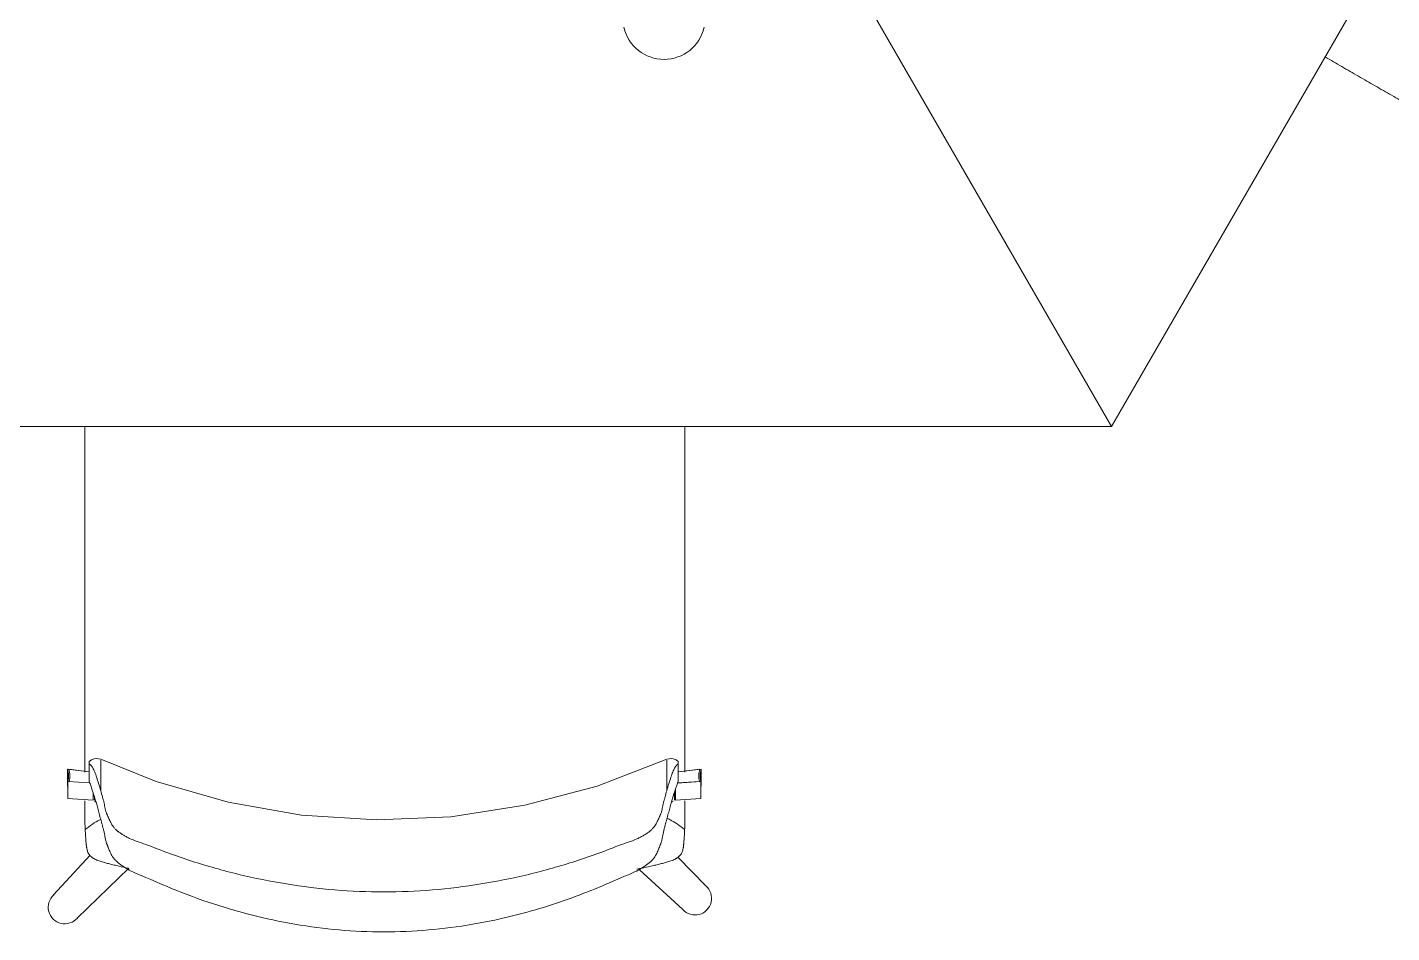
# Model space of a CAD drawing. Header units: millimetres. Extents: x 155927 to 326028, y -36033 to 97293.
# Drawn here: x 175118 to 176197, y 16605 to 17322 of the extents above; entities that cross this region are included whole.
import ezdxf

# ---------------------------------------------------------------- set-up
doc = ezdxf.new("R2010")
doc.units = ezdxf.units.MM
doc.header["$MEASUREMENT"] = 0
doc.layers.add('A-GENM', color=8, linetype='CONTINUOUS', lineweight=9)
doc.layers.add('I-FURN', color=8, linetype='CONTINUOUS', lineweight=9)

msp = doc.modelspace()

# ---------------------------------------------------------------- linework, layer by layer
at = {"layer": 'A-GENM'}
msp.add_arc((175621.3, 17329.1), 32.5, 192.6804, 347.3196, dxfattribs=at)
at = {"layer": 'I-FURN'}
for p, q in [((175975.4, 17006.1), (176550.3, 18002)), ((175975.4, 17006.1), (175573, 17702.9)), ((175573, 17702.9), (175975.4, 17006.1)), ((174825.4, 17006.1), (175975.4, 17006.1)), ((175168.3, 16742.3), (175166.6, 16741)), ((175170.5, 16743), (175168.3, 16742.3)), ((175172, 16743.2), (175170.5, 16743)), ((175173.9, 16743.1), (175172, 16743.2)), ((175175.7, 16742.6), (175173.9, 16743.1)), ((175219.6, 16725.1), (175175.7, 16742.6)), ((175623.4, 16742.6), (175568.3, 16721.3)), ((175623.4, 16742.6), (175625.3, 16743.1)), ((175625.3, 16743.1), (175627.1, 16743.2)), ((175627.1, 16743.2), (175628.6, 16743)), ((175628.6, 16743), (175630.8, 16742.3)), ((175630.8, 16742.3), (175632.6, 16741)), ((175166.6, 16732.7), (175149.4, 16734.8)), ((175149.4, 16734.8), (175149.4, 16721.5)), ((175166.6, 16732.8), (175150.3, 16734.8)), ((175166.6, 16725.3), (175166.6, 16739)), ((175632.6, 16725.3), (175632.6, 16739)), ((175649.7, 16734.8), (175632.6, 16732.7)), ((175650.7, 16734.8), (175632.6, 16732.6)), ((175650.7, 16721.4), (175650.7, 16734.8)), ((175149.7, 16725.1), (175167.1, 16723.9)), ((175149.7, 16711.7), (175149.7, 16725.1)), ((175276.4, 16708.7), (175219.6, 16725.1)), ((175568.3, 16721.3), (175511.2, 16706.2)), ((175632, 16723.9), (175649.4, 16725.1)), ((175632, 16723.8), (175650.4, 16725.1)), ((175650.4, 16725.1), (175650.4, 16711.7)), ((175169.6, 16710.4), (175149.7, 16711.7)), ((175169.6, 16716.3), (175169.6, 16710.4)), ((175170.6, 16713.4), (175170.6, 16710.4)), ((175629.5, 16710.4), (175629.5, 16716.3)), ((175630.4, 16710.4), (175630.4, 16719.2)), ((175650.4, 16711.7), (175630.4, 16710.4)), ((175334.6, 16698.5), (175276.4, 16708.7)), ((175393.7, 16694.7), (175334.6, 16698.5)), ((175511.2, 16706.2), (175452.7, 16697.2)), ((175452.7, 16697.2), (175393.7, 16694.7)), ((175167.4, 16666.8), (175138.4, 16635.3)), ((175157.1, 16617), (175197.8, 16656.5)), ((175601.7, 16655.3), (175636.1, 16623.7)), ((175654.3, 16642.5), (175632.2, 16665.2))]:
    msp.add_line(p, q, dxfattribs=at)
for centre, start, end in [((175147.2, 16625.5), 131.9662, 319.5824), ((175645.8, 16632.5), 221.9896, 49.6059)]:
    msp.add_arc(centre, 13.1, start, end, dxfattribs=at)
for centre, start_param, end_param in [((175132.9, 16729.4), 6.026179, 6.605675), ((175133.8, 16729.4), 6.026179, 6.605675), ((175666.2, 16729.4), 2.819103, 3.398599), ((175667.2, 16729.4), 2.819103, 3.398599), ((175132.9, 16716.1), 0.238848, 0.322489), ((175667.2, 16716), 2.819103, 2.902745)]:
    msp.add_ellipse(centre, major_axis=(17.4, 0), ratio=0.978487, start_param=start_param, end_param=end_param, dxfattribs=at)
for points, knots in [([(176381.2, 17161.7), (176380.9, 17161.9), (176376.1, 17164.7), (176366.7, 17170.1), (176353.4, 17177.8), (176340.3, 17185.3), (176329.5, 17191.6), (176320.8, 17196.6), (176314.1, 17200.5), (176307.5, 17204.3), (176298.7, 17209.3), (176287.9, 17215.6), (176277.2, 17221.8), (176268.5, 17226.8), (176262, 17230.6), (176255.4, 17234.4), (176246.8, 17239.3), (176236.1, 17245.5), (176225.4, 17251.7), (176216.7, 17256.7), (176210.1, 17260.5), (176203.5, 17264.4), (176194.7, 17269.4), (176183.8, 17275.7), (176170.7, 17283.2), (176157.5, 17290.9), (176148.5, 17296.1), (176144.1, 17298.7), (176143.9, 17298.7)], [-0.896036, -0.896036, -0.896036, -0.896036, -0.8928571, -0.8571429, -0.8214286, -0.7857143, -0.75, -0.7321429, -0.7142857, -0.6964286, -0.6785714, -0.6428571, -0.6071429, -0.5892857, -0.5714286, -0.5535714, -0.5357143, -0.5, -0.4642857, -0.4464286, -0.4285714, -0.4107143, -0.3928571, -0.3571429, -0.3214286, -0.2857143, -0.25, -0.2489174, -0.2489174, -0.2489174, -0.2489174]), ([(175163.2, 16732.4), (175163.2, 16733.1), (175163.2, 16736.4), (175163.2, 16742.3), (175163.2, 16750.1), (175163.2, 16757.8), (175163.2, 16767.9), (175163.2, 16780.3), (175163.2, 16792.5), (175163.2, 16802.4), (175163.2, 16810), (175163.2, 16817.6), (175163.2, 16827.6), (175163.2, 16840.1), (175163.2, 16855), (175163.2, 16870.1), (175163.2, 16885.3), (175163.2, 16900.2), (175163.2, 16912.7), (175163.2, 16922.8), (175163.2, 16930.5), (175163.2, 16938.1), (175163.2, 16948.1), (175163.2, 16960.6), (175163.2, 16973.1), (175163.2, 16983.1), (175163.2, 16990.8), (175163.2, 16998.4), (175163.2, 17003.5), (175163.2, 17006.2), (175163.2, 17006.4)], [-0.8977274, -0.8977274, -0.8977274, -0.8977274, -0.8928571, -0.875, -0.8571429, -0.8392857, -0.8214286, -0.7857143, -0.75, -0.7321429, -0.7142857, -0.6964286, -0.6785714, -0.6428571, -0.6071429, -0.5714286, -0.5357143, -0.5, -0.4642857, -0.4464286, -0.4285714, -0.4107143, -0.3928571, -0.3571429, -0.3214286, -0.3035714, -0.2857143, -0.2678571, -0.25, -0.2488464, -0.2488464, -0.2488464, -0.2488464]), ([(175637.8, 17006.4), (175637.8, 17006.3), (175637.8, 17001.2), (175637.8, 16990.9), (175637.8, 16975.6), (175637.8, 16960.5), (175637.8, 16947.9), (175637.8, 16937.8), (175637.8, 16930.1), (175637.8, 16922.5), (175637.8, 16912.5), (175637.8, 16900.1), (175637.8, 16887.8), (175637.8, 16877.8), (175637.8, 16870.2), (175637.8, 16862.7), (175637.8, 16852.7), (175637.8, 16840.2), (175637.8, 16827.8), (175637.8, 16817.7), (175637.8, 16810), (175637.8, 16802.3), (175637.8, 16792.3), (175637.8, 16779.8), (175637.8, 16764.7), (175637.8, 16749.3), (175637.8, 16738.5), (175637.8, 16733), (175637.8, 16732.5)], [-0.7507659, -0.7507659, -0.7507659, -0.7507659, -0.75, -0.7142857, -0.6785714, -0.6428571, -0.6071429, -0.5892857, -0.5714286, -0.5535714, -0.5357143, -0.5, -0.4642857, -0.4464286, -0.4285714, -0.4107143, -0.3928571, -0.3571429, -0.3214286, -0.3035714, -0.2857143, -0.2678571, -0.25, -0.2142857, -0.1785714, -0.1428571, -0.1071429, -0.103964, -0.103964, -0.103964, -0.103964]), ([(175175.7, 16717.7), (175175.7, 16720.7), (175175.7, 16726), (175175.7, 16732.4), (175175.7, 16737.2), (175175.7, 16739.8), (175175.7, 16741.3), (175175.7, 16741.7), (175175.7, 16742)], [0, 0, 0, 0, 0.1111111, 0.2222222, 0.3333333, 0.4444444, 0.5, 0.5555556, 0.5555556, 0.5555556, 0.5555556]), ([(175623.4, 16742), (175623.4, 16741.7), (175623.4, 16741), (175623.4, 16739.1), (175623.4, 16735.2), (175623.4, 16727.9), (175623.4, 16721.4), (175623.4, 16717.7)], [0.4444444, 0.4444444, 0.4444444, 0.4444444, 0.5138889, 0.5833333, 0.7222222, 0.8611111, 1, 1, 1, 1]), ([(175166.6, 16739.3), (175166.6, 16739.7), (175166.6, 16740.5), (175166.6, 16741.1), (175166.6, 16741), (175166.6, 16740.3), (175166.6, 16739.5), (175166.6, 16739)], [0.4171888, 0.4171888, 0.4171888, 0.4171888, 0.5, 0.625, 0.75, 0.875, 1, 1, 1, 1]), ([(175632.6, 16739), (175632.6, 16739.5), (175632.6, 16740.3), (175632.6, 16741), (175632.6, 16741.1), (175632.6, 16740.5), (175632.6, 16739.7), (175632.6, 16739.3)], [0, 0, 0, 0, 0.125, 0.25, 0.375, 0.5, 0.5837817, 0.5837817, 0.5837817, 0.5837817]), ([(175211.4, 16649.2), (175208.9, 16650.1), (175204.2, 16652), (175199.1, 16654.4), (175195.4, 16656.5), (175193, 16658.1), (175191.1, 16659.4), (175189.9, 16660.4), (175189.2, 16660.9), (175188.8, 16661.3), (175188.3, 16661.8), (175187.7, 16662.3), (175186.8, 16663.3), (175185.6, 16664.7), (175184.5, 16666.4), (175183.5, 16668.2), (175182.8, 16669.8), (175182.1, 16671.5), (175181.6, 16672.8), (175181.2, 16673.7), (175181, 16674.3), (175180.9, 16674.6), (175180.7, 16675), (175180.5, 16675.5), (175180.2, 16676.3), (175179.8, 16677.5), (175179.5, 16678.9), (175179.1, 16680.6), (175178.9, 16682.3), (175178.5, 16684), (175178.3, 16685.3), (175177.9, 16686.6), (175177.5, 16688.3), (175176.7, 16691.2), (175175.6, 16695.2), (175174.4, 16699.7), (175173.3, 16704), (175172.2, 16708.1), (175171.1, 16711.8), (175170, 16715.2), (175169.3, 16717.3), (175169, 16718.2)], [0, 0, 0, 0, 0.035714, 0.071429, 0.089286, 0.107143, 0.125, 0.133929, 0.138393, 0.142857, 0.147321, 0.151786, 0.160714, 0.178571, 0.196429, 0.214286, 0.232143, 0.25, 0.267857, 0.276786, 0.28125, 0.285714, 0.290179, 0.294643, 0.303571, 0.321429, 0.339286, 0.357143, 0.392857, 0.410714, 0.428571, 0.446429, 0.464286, 0.5, 0.571429, 0.642857, 0.714286, 0.785714, 0.857143, 0.928571, 1, 1, 1, 1]), ([(175175.7, 16717.7), (175176.1, 16716.1), (175176.8, 16713.7), (175177.5, 16710.9), (175178, 16709.4), (175178.3, 16708.2), (175178.6, 16707), (175178.8, 16705.5), (175179.1, 16704.1), (175179.4, 16702.6), (175179.7, 16701.4), (175180, 16700.4), (175180.4, 16699.6), (175180.6, 16699.1), (175180.7, 16698.8), (175180.9, 16698.4), (175181.1, 16698), (175181.5, 16697.1), (175182, 16695.8), (175182.7, 16694.2), (175183.6, 16692.5), (175184.5, 16690.8), (175185.7, 16689.1), (175186.9, 16687.7), (175187.9, 16686.7), (175188.5, 16686.2), (175188.9, 16685.8), (175189.4, 16685.4), (175190.1, 16684.9), (175191.3, 16684.1), (175193.2, 16682.8), (175195.6, 16681.4), (175199.2, 16679.6), (175204.3, 16677.5), (175208.9, 16676), (175211.4, 16675.3)], [0, 0, 0, 0, 0.125, 0.1875, 0.21875, 0.25, 0.28125, 0.3125, 0.375, 0.40625, 0.4375, 0.46875, 0.484375, 0.492188, 0.5, 0.507812, 0.515625, 0.53125, 0.5625, 0.59375, 0.625, 0.65625, 0.6875, 0.71875, 0.734375, 0.742188, 0.75, 0.757812, 0.765625, 0.78125, 0.8125, 0.84375, 0.875, 0.9375, 1, 1, 1, 1]), ([(175630.1, 16718.2), (175629.4, 16716.3), (175628.4, 16713.1), (175626.9, 16708.1), (175625.8, 16704), (175624.7, 16699.7), (175623.5, 16695.2), (175622.4, 16691.2), (175621.5, 16687.9), (175621, 16685.7), (175620.6, 16684), (175620.3, 16682.3), (175620, 16680.6), (175619.6, 16678.9), (175619.3, 16677.5), (175618.9, 16676.3), (175618.6, 16675.5), (175618.4, 16675), (175618.2, 16674.6), (175618.1, 16674.3), (175617.9, 16673.7), (175617.5, 16672.8), (175617, 16671.5), (175616.3, 16669.8), (175615.6, 16668.2), (175614.6, 16666.4), (175613.5, 16664.7), (175612.4, 16663.3), (175611.4, 16662.3), (175610.8, 16661.8), (175610.4, 16661.3), (175609.9, 16660.9), (175609.2, 16660.4), (175608, 16659.4), (175606.1, 16658.1), (175603.7, 16656.5), (175600.1, 16654.4), (175594.9, 16652), (175590.2, 16650.1), (175587.7, 16649.2)], [0, 0, 0, 0, 0.142857, 0.214286, 0.285714, 0.357143, 0.428571, 0.5, 0.535714, 0.571429, 0.589286, 0.607143, 0.642857, 0.660714, 0.678571, 0.696429, 0.705357, 0.709821, 0.714286, 0.71875, 0.723214, 0.732143, 0.75, 0.767857, 0.785714, 0.803571, 0.821429, 0.839286, 0.848214, 0.852679, 0.857143, 0.861607, 0.866071, 0.875, 0.892857, 0.910714, 0.928571, 0.964286, 1, 1, 1, 1]), ([(175587.7, 16675.3), (175590.2, 16676), (175594.8, 16677.5), (175599.9, 16679.6), (175603.5, 16681.4), (175605.9, 16682.8), (175607.8, 16684.1), (175609, 16684.9), (175609.7, 16685.4), (175610.2, 16685.8), (175610.6, 16686.2), (175611.2, 16686.7), (175612.2, 16687.7), (175613.4, 16689.1), (175614.6, 16690.8), (175615.5, 16692.5), (175616.4, 16694.2), (175617.1, 16695.8), (175617.6, 16697.1), (175618, 16698), (175618.2, 16698.4), (175618.4, 16698.8), (175618.6, 16699.1), (175618.8, 16699.6), (175619.1, 16700.4), (175619.4, 16701.4), (175619.7, 16702.6), (175620, 16704.1), (175620.3, 16705.5), (175620.5, 16707), (175620.8, 16708.2), (175621.2, 16709.4), (175621.6, 16710.9), (175622.3, 16713.7), (175623, 16716.1), (175623.4, 16717.7)], [0, 0, 0, 0, 0.0625, 0.125, 0.15625, 0.1875, 0.21875, 0.234375, 0.242188, 0.25, 0.257812, 0.265625, 0.28125, 0.3125, 0.34375, 0.375, 0.40625, 0.4375, 0.46875, 0.484375, 0.492188, 0.5, 0.507812, 0.515625, 0.53125, 0.5625, 0.59375, 0.625, 0.6875, 0.71875, 0.75, 0.78125, 0.8125, 0.875, 1, 1, 1, 1]), ([(175176, 16695.3), (175175.7, 16695.2), (175173.3, 16694), (175169.1, 16691.4), (175165.3, 16688.6), (175163.4, 16687)], [0.93933321, 0.93933321, 0.93933321, 0.93933321, 0.94444444, 0.97222222, 1, 1, 1, 1]), ([(175637.6, 16687), (175635.8, 16688.6), (175631.9, 16691.4), (175627.2, 16694.3), (175624.4, 16695.6), (175623.6, 16696)], [0, 0, 0, 0, 0.02777778, 0.05555556, 0.06696683, 0.06696683, 0.06696683, 0.06696683]), ([(175197.4, 16656.4), (175195.1, 16656.9), (175191.3, 16657.7), (175186.9, 16658.8), (175184.4, 16659.4), (175182.6, 16659.8), (175180.9, 16660.3), (175179.4, 16660.7), (175177.8, 16661.1), (175176, 16661.7), (175174.3, 16662.3), (175172.6, 16662.9), (175171.3, 16663.5), (175170.3, 16664), (175169.6, 16664.4), (175168.9, 16664.8), (175168, 16665.5), (175167.1, 16666.4), (175166.2, 16667.6), (175165.5, 16668.8), (175165.1, 16670), (175164.8, 16671.4), (175164.6, 16672.6), (175164.4, 16673.4), (175164.4, 16674), (175164.3, 16674.3), (175164.3, 16674.7), (175164.2, 16675.3), (175164.1, 16676.1), (175164, 16677.4), (175163.9, 16678.6), (175163.8, 16679.6), (175163.8, 16680.4), (175163.7, 16681.2), (175163.7, 16682.3), (175163.5, 16684.3), (175163.4, 16685.9), (175163.4, 16687)], [0, 0, 0, 0, 0.125, 0.1875, 0.21875, 0.25, 0.28125, 0.3125, 0.34375, 0.375, 0.40625, 0.4375, 0.46875, 0.484375, 0.5, 0.515625, 0.53125, 0.5625, 0.59375, 0.625, 0.65625, 0.6875, 0.71875, 0.734375, 0.742188, 0.75, 0.757812, 0.765625, 0.78125, 0.8125, 0.84375, 0.859375, 0.875, 0.890625, 0.90625, 0.9375, 1, 1, 1, 1]), ([(175637.6, 16687), (175637.6, 16685.9), (175637.5, 16684.3), (175637.4, 16682.3), (175637.3, 16681.2), (175637.2, 16680.4), (175637.2, 16679.6), (175637.1, 16678.6), (175637, 16677.4), (175636.9, 16676.1), (175636.8, 16675.3), (175636.7, 16674.7), (175636.7, 16674.3), (175636.7, 16674), (175636.6, 16673.4), (175636.5, 16672.6), (175636.2, 16671.4), (175635.9, 16670), (175635.5, 16668.8), (175634.8, 16667.6), (175633.9, 16666.4), (175633, 16665.5), (175632.1, 16664.8), (175631.4, 16664.4), (175630.7, 16664), (175629.8, 16663.5), (175628.4, 16662.9), (175626.8, 16662.3), (175625, 16661.7), (175623.2, 16661.1), (175621.6, 16660.7), (175620.1, 16660.3), (175618.4, 16659.8), (175616.6, 16659.4), (175614.1, 16658.8), (175609.7, 16657.7), (175605.9, 16656.9), (175603.6, 16656.4)], [0, 0, 0, 0, 0.0625, 0.09375, 0.109375, 0.125, 0.140625, 0.15625, 0.1875, 0.21875, 0.234375, 0.242188, 0.25, 0.257812, 0.265625, 0.28125, 0.3125, 0.34375, 0.375, 0.40625, 0.4375, 0.46875, 0.484375, 0.5, 0.515625, 0.53125, 0.5625, 0.59375, 0.625, 0.65625, 0.6875, 0.71875, 0.75, 0.78125, 0.8125, 0.875, 1, 1, 1, 1]), ([(175211.4, 16675.3), (175223.4, 16670.4), (175247.5, 16661.6), (175297.1, 16647.6), (175360.8, 16637.2), (175438.3, 16637.2), (175502, 16647.6), (175551.6, 16661.6), (175575.8, 16670.4), (175587.7, 16675.3)], [-1, -1, -1, -1, -0.9, -0.8, -0.6, -0.4, -0.2, -0.1, 0, 0, 0, 0]), ([(175587.7, 16649.2), (175571.6, 16641.8), (175538.8, 16628.6), (175481.9, 16612.8), (175417.3, 16604.3), (175346.4, 16607.5), (175288.6, 16620), (175243.9, 16635.1), (175222.1, 16644.3), (175211.4, 16649.2)], [-1, -1, -1, -1, -0.863636, -0.727273, -0.545455, -0.363636, -0.181818, -0.090909, 0, 0, 0, 0])]:
    msp.add_open_spline(points, degree=3, knots=knots, dxfattribs=at)
for points in [[(175166.6, 16739), (175167, 16738.8), (175167.9, 16738.1), (175169.4, 16735.9), (175170.9, 16732.7), (175172.4, 16728.5), (175174, 16723.5), (175175.1, 16719.7), (175175.7, 16717.7)], [(175623.4, 16717.7), (175624, 16719.7), (175625.1, 16723.5), (175626.7, 16728.5), (175628.2, 16732.7), (175629.7, 16735.9), (175631.2, 16738.1), (175632.1, 16738.8), (175632.6, 16739)], [(175169, 16718.2), (175168.6, 16719.5), (175167.8, 16722), (175166.9, 16724.3), (175166.6, 16725.3)], [(175632.6, 16725.3), (175632.2, 16724.3), (175631.4, 16722), (175630.5, 16719.5), (175630.1, 16718.2)], [(175163.2, 16690.9), (175163.2, 16697), (175163.2, 16703.3), (175163.2, 16709.8)], [(175170.7, 16709.6), (175171.1, 16709.3), (175171.5, 16709.1), (175171.9, 16708.8)], [(175627.2, 16708.8), (175627.6, 16709.1), (175628, 16709.3), (175628.4, 16709.6)], [(175637.8, 16709.8), (175637.8, 16703.3), (175637.8, 16697), (175637.8, 16690.9)], [(175163.4, 16687), (175163.3, 16687.6), (175163.3, 16688.9), (175163.2, 16690.2), (175163.2, 16690.9)], [(175637.8, 16690.9), (175637.8, 16690.2), (175637.7, 16688.9), (175637.7, 16687.6), (175637.6, 16687)], [(175599.9, 16655.7), (175601.2, 16656), (175602.4, 16656.2), (175603.6, 16656.4)], [(175603.6, 16656.4), (175602.4, 16656.2), (175601.2, 16656), (175600, 16655.7)]]:
    msp.add_open_spline(points, degree=3, dxfattribs=at)

doc.saveas('drawing.dxf')
